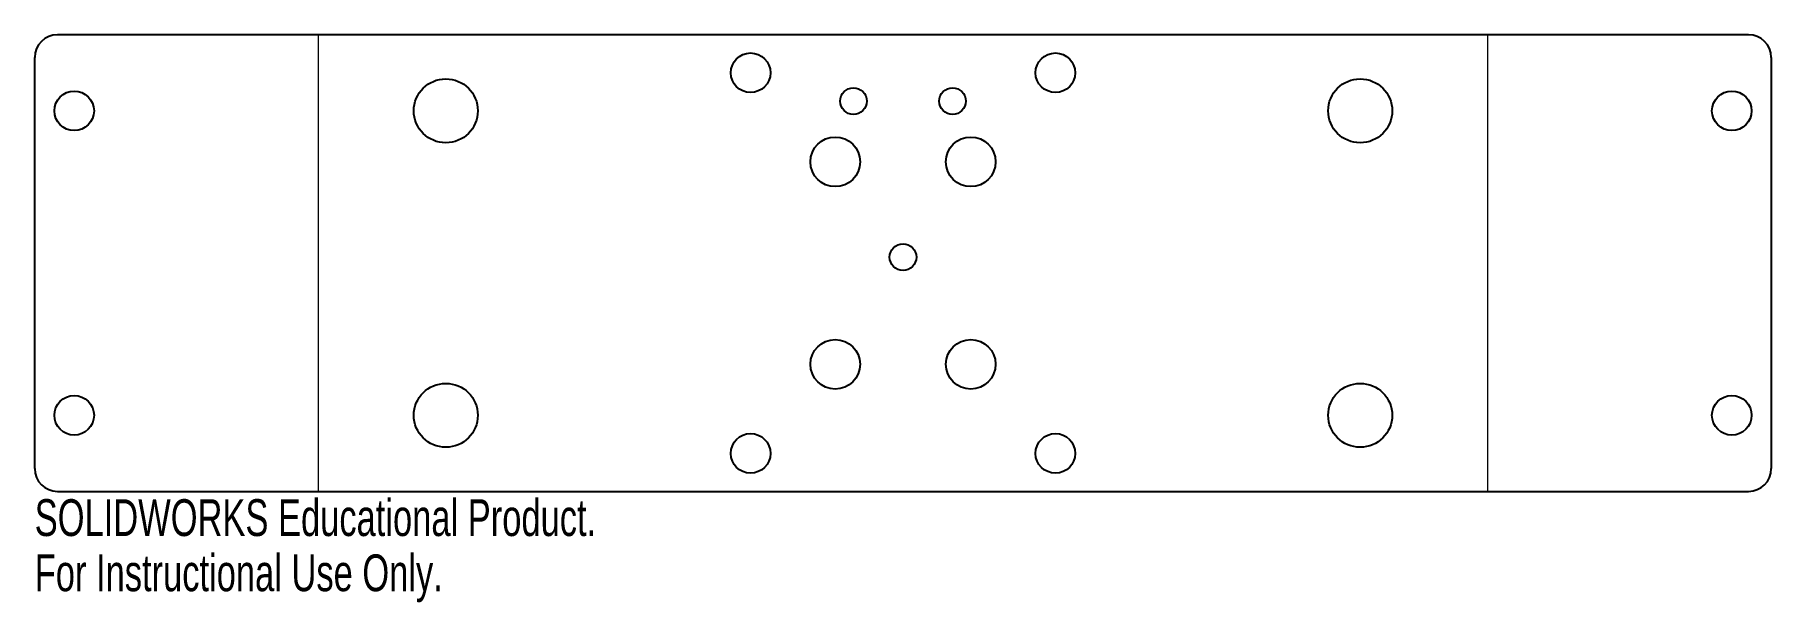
# Model space of a CAD drawing. Header units: millimetres. Extents: x -114 to 114, y -45 to 30.
import ezdxf

# ---------------------------------------------------------------- set-up
doc = ezdxf.new("R2010")
doc.units = ezdxf.units.MM
doc.styles.add('SLDTEXTSTYLE0', font='TXT', dxfattribs={"width": 0.7})

msp = doc.modelspace()

# ---------------------------------------------------------------- linework, layer by layer
at = {"color": 7, "linetype": 'Continuous', "lineweight": 25}
for p, q in [((110.95, 30), (-110.95, 30)), ((-113.95, -27), (-113.95, 27)), ((113.95, 27), (113.95, -27)), ((-110.95, -30), (110.95, -30))]:
    msp.add_line(p, q, dxfattribs=at)
at = {"color": 8, "linetype": 'Continuous', "lineweight": 0}
for p, q in [((-76.75, 30), (-76.75, -30)), ((76.75, -30), (76.75, 30))]:
    msp.add_line(p, q, dxfattribs=at)
at = {"color": 7, "linetype": 'Continuous', "lineweight": 25}
for centre, radius in [((-20, 25), 2.6), ((20, 25), 2.6), ((-60, 20), 4.2), ((-6.5, 21.28), 1.75), ((6.5, 21.28), 1.75), ((60, 20), 4.2), ((-108.77, 20), 2.6), ((108.77, 20), 2.6), ((-8.89, 13.3), 3.26), ((8.89, 13.3), 3.26), ((0, 0.78), 1.75), ((-8.89, -13.3), 3.26), ((8.89, -13.3), 3.26), ((-60, -20), 4.2), ((60, -20), 4.2), ((-108.77, -20), 2.6), ((108.77, -20), 2.6), ((-20, -25), 2.6), ((20, -25), 2.6)]:
    msp.add_circle(centre, radius, dxfattribs=at)
for centre, start, end in [((-110.95, 27), 90, 180), ((110.95, 27), 0, 90), ((-110.95, -27), 180, 270), ((110.95, -27), 270, 0)]:
    msp.add_arc(centre, 3, start, end, dxfattribs=at)

# ---------------------------------------------------------------- texts
at = {"color": 7, "linetype": 'Continuous', "char_height": 4.8336, "attachment_point": 1, "style": 'SLDTEXTSTYLE0'}
for s, insert in [('SOLIDWORKS Educational Product.', (-113.95, -31.02)), ('For Instructional Use Only.', (-113.95, -38.27))]:
    msp.add_mtext(s, dxfattribs=dict(at, insert=insert))

doc.saveas('drawing.dxf')
